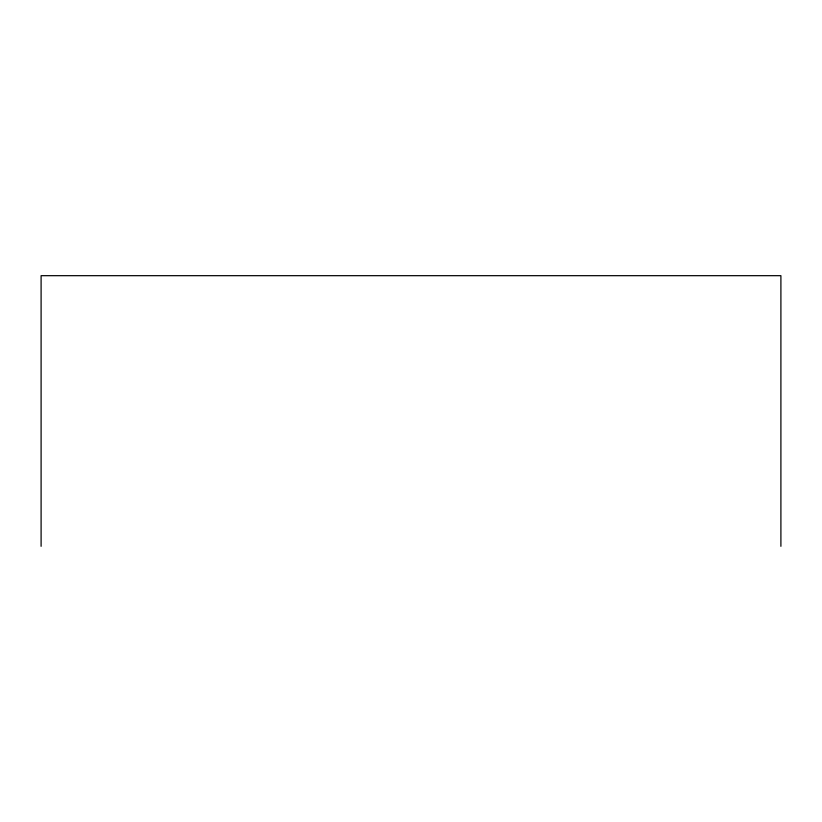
<?xml version="1.0" encoding="UTF-8"?>
<svg xmlns="http://www.w3.org/2000/svg" width="822" height="822" viewBox="0 0 822 822"><rect width="100%" height="100%" fill="white"/><g stroke="black" fill="none" stroke-linecap="round" stroke-linejoin="round"><path stroke-width="1.23" d="M780.9 546.322L780.9 275.678L41.1 275.678L41.1 546.322"/></g></svg>
